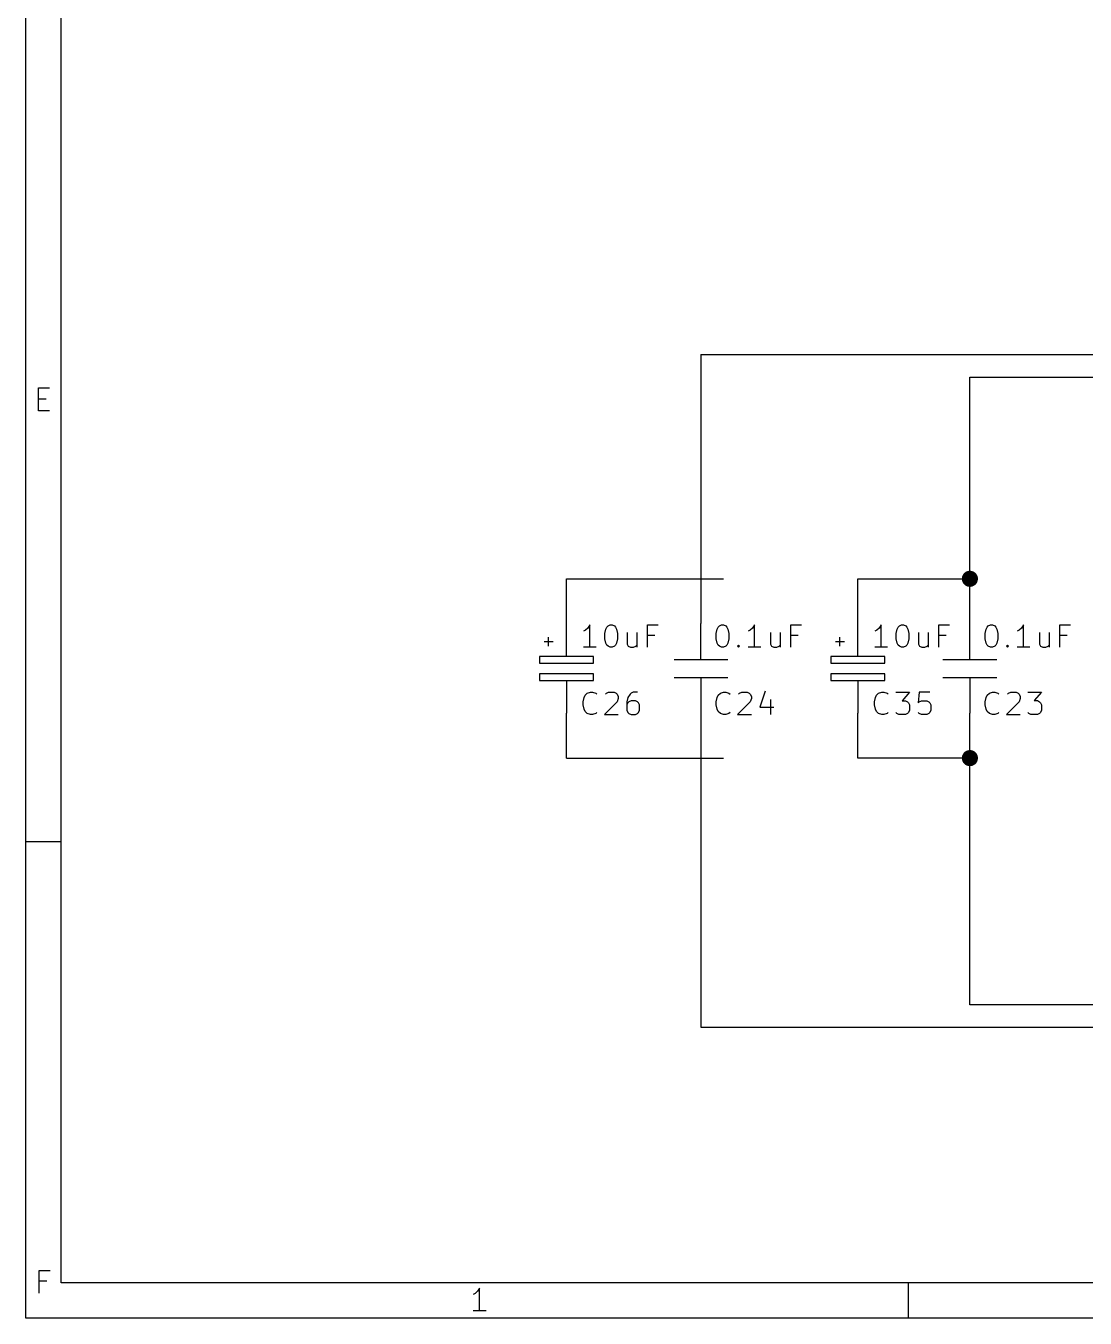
# Model space of a CAD drawing. Header units: inches. Extents: x 0.4 to 16.1, y -11.3 to -0.4.
# Drawn here: x 0.394 to 2.757, y -11.299 to -8.417 of the extents above; entities that cross this region are included whole.
import ezdxf

# ---------------------------------------------------------------- set-up
doc = ezdxf.new("R2010")
doc.units = ezdxf.units.IN
doc.header["$MEASUREMENT"] = 0
for name, color, linetype in [('GREENSIXTYFIVE', 129, 'CONTINUOUS'), ('LIGHTGREEN', 92, 'CONTINUOUS'), ('RED', 14, 'CONTINUOUS')]:
    doc.layers.add(name, color=color, linetype=linetype)

msp = doc.modelspace()

# ---------------------------------------------------------------- linework, layer by layer
at = {"layer": 'GREENSIXTYFIVE', "linetype": 'CONTINUOUS'}
for p, q in [((1.6426, -9.7647), (1.6379, -9.7671)), ((1.6474, -9.7599), (1.6426, -9.7647)), ((1.6521, -9.7528), (1.6474, -9.7599)), ((1.6521, -9.8028), (1.6521, -9.7528)), ((1.6855, -9.7719), (1.6879, -9.7623)), ((1.6855, -9.7838), (1.6855, -9.7719)), ((1.6879, -9.7623), (1.6902, -9.7576)), ((1.6902, -9.7576), (1.6926, -9.7552)), ((1.6926, -9.7552), (1.6974, -9.7528)), ((1.6974, -9.7528), (1.7021, -9.7528)), ((1.7021, -9.7528), (1.7069, -9.7552)), ((1.7069, -9.7552), (1.7093, -9.7576)), ((1.7093, -9.7576), (1.7117, -9.7623)), ((1.7117, -9.7623), (1.714, -9.7719)), ((1.714, -9.7719), (1.714, -9.7838)), ((1.7355, -9.7695), (1.7355, -9.7957)), ((1.7569, -9.7695), (1.7569, -9.8028)), ((1.7807, -9.8028), (1.7807, -9.7528)), ((1.7807, -9.7528), (1.8045, -9.7528)), ((1.9339, -9.7718), (1.9363, -9.7623)), ((1.9339, -9.7838), (1.9339, -9.7718)), ((1.9363, -9.7623), (1.9387, -9.7576)), ((1.9387, -9.7576), (1.941, -9.7552)), ((1.941, -9.7552), (1.9458, -9.7528)), ((1.9458, -9.7528), (1.9506, -9.7528)), ((1.9506, -9.7528), (1.9553, -9.7552)), ((1.9553, -9.7552), (1.9577, -9.7576)), ((1.9577, -9.7576), (1.9601, -9.7623)), ((1.9601, -9.7623), (1.9625, -9.7718)), ((1.9625, -9.7718), (1.9625, -9.7838)), ((2.0101, -9.7647), (2.0053, -9.7671)), ((2.0149, -9.7599), (2.0101, -9.7647)), ((2.0196, -9.7528), (2.0149, -9.7599)), ((2.0196, -9.8028), (2.0196, -9.7528)), ((2.0553, -9.7695), (2.0553, -9.7957)), ((2.0768, -9.7695), (2.0768, -9.8028)), ((2.1006, -9.8028), (2.1006, -9.7528)), ((2.1006, -9.7528), (2.1244, -9.7528)), ((2.2926, -9.7647), (2.2879, -9.7671)), ((2.2926, -9.7647), (2.2879, -9.7671)), ((2.2974, -9.7599), (2.2926, -9.7647)), ((2.2974, -9.7599), (2.2926, -9.7647)), ((2.3021, -9.7528), (2.2974, -9.7599)), ((2.3021, -9.7528), (2.2974, -9.7599)), ((2.3021, -9.8028), (2.3021, -9.7528)), ((2.3021, -9.8028), (2.3021, -9.7528)), ((2.3355, -9.7719), (2.3379, -9.7623)), ((2.3355, -9.7719), (2.3379, -9.7623)), ((2.3355, -9.7838), (2.3355, -9.7719)), ((2.3355, -9.7838), (2.3355, -9.7719)), ((2.3379, -9.7623), (2.3402, -9.7576)), ((2.3379, -9.7623), (2.3402, -9.7576)), ((2.3402, -9.7576), (2.3426, -9.7552)), ((2.3402, -9.7576), (2.3426, -9.7552)), ((2.3426, -9.7552), (2.3474, -9.7528)), ((2.3426, -9.7552), (2.3474, -9.7528)), ((2.3474, -9.7528), (2.3521, -9.7528)), ((2.3474, -9.7528), (2.3521, -9.7528)), ((2.3521, -9.7528), (2.3569, -9.7552)), ((2.3521, -9.7528), (2.3569, -9.7552)), ((2.3569, -9.7552), (2.3593, -9.7576)), ((2.3569, -9.7552), (2.3593, -9.7576)), ((2.3593, -9.7576), (2.3617, -9.7623)), ((2.3593, -9.7576), (2.3617, -9.7623)), ((2.3617, -9.7623), (2.364, -9.7719)), ((2.3617, -9.7623), (2.364, -9.7719)), ((2.364, -9.7719), (2.364, -9.7838)), ((2.364, -9.7719), (2.364, -9.7838)), ((2.3855, -9.7695), (2.3855, -9.7957)), ((2.3855, -9.7695), (2.3855, -9.7957)), ((2.4069, -9.7695), (2.4069, -9.8028)), ((2.4069, -9.7695), (2.4069, -9.8028)), ((2.4307, -9.8028), (2.4307, -9.7528)), ((2.4307, -9.7528), (2.4545, -9.7528)), ((2.4307, -9.8028), (2.4307, -9.7528)), ((2.4307, -9.7528), (2.4545, -9.7528)), ((2.5339, -9.7718), (2.5363, -9.7623)), ((2.5339, -9.7718), (2.5363, -9.7623)), ((2.5339, -9.7838), (2.5339, -9.7718)), ((2.5339, -9.7838), (2.5339, -9.7718)), ((2.5363, -9.7623), (2.5387, -9.7576)), ((2.5363, -9.7623), (2.5387, -9.7576)), ((2.5387, -9.7576), (2.541, -9.7552)), ((2.5387, -9.7576), (2.541, -9.7552)), ((2.541, -9.7552), (2.5458, -9.7528)), ((2.541, -9.7552), (2.5458, -9.7528)), ((2.5458, -9.7528), (2.5506, -9.7528)), ((2.5458, -9.7528), (2.5506, -9.7528)), ((2.5506, -9.7528), (2.5553, -9.7552)), ((2.5506, -9.7528), (2.5553, -9.7552)), ((2.5553, -9.7552), (2.5577, -9.7576)), ((2.5553, -9.7552), (2.5577, -9.7576)), ((2.5577, -9.7576), (2.5601, -9.7623)), ((2.5577, -9.7576), (2.5601, -9.7623)), ((2.5601, -9.7623), (2.5625, -9.7718)), ((2.5601, -9.7623), (2.5625, -9.7718)), ((2.5625, -9.7718), (2.5625, -9.7838)), ((2.5625, -9.7718), (2.5625, -9.7838)), ((2.6101, -9.7647), (2.6053, -9.7671)), ((2.6101, -9.7647), (2.6053, -9.7671)), ((2.6149, -9.7599), (2.6101, -9.7647)), ((2.6149, -9.7599), (2.6101, -9.7647)), ((2.6196, -9.7528), (2.6149, -9.7599)), ((2.6196, -9.7528), (2.6149, -9.7599)), ((2.6196, -9.8028), (2.6196, -9.7528)), ((2.6196, -9.8028), (2.6196, -9.7528)), ((2.6553, -9.7695), (2.6553, -9.7957)), ((2.6553, -9.7695), (2.6553, -9.7957)), ((2.6768, -9.7695), (2.6768, -9.8028)), ((2.6768, -9.7695), (2.6768, -9.8028)), ((2.7006, -9.8028), (2.7006, -9.7528)), ((2.7006, -9.7528), (2.7244, -9.7528)), ((2.7006, -9.8028), (2.7006, -9.7528)), ((2.7006, -9.7528), (2.7244, -9.7528)), ((1.6879, -9.7933), (1.6855, -9.7838)), ((1.6902, -9.798), (1.6879, -9.7933)), ((1.6926, -9.8004), (1.6902, -9.798)), ((1.6974, -9.8028), (1.6926, -9.8004)), ((1.7069, -9.8004), (1.7021, -9.8028)), ((1.7093, -9.798), (1.7069, -9.8004)), ((1.7117, -9.7933), (1.7093, -9.798)), ((1.714, -9.7838), (1.7117, -9.7933)), ((1.7355, -9.7957), (1.7379, -9.8004)), ((1.7379, -9.8004), (1.7426, -9.8028)), ((1.7498, -9.8028), (1.7545, -9.8004)), ((1.7545, -9.8004), (1.7569, -9.798)), ((1.7974, -9.7766), (1.7807, -9.7766)), ((1.9363, -9.7933), (1.9339, -9.7838)), ((1.9387, -9.798), (1.9363, -9.7933)), ((1.941, -9.8004), (1.9387, -9.798)), ((1.9458, -9.8028), (1.941, -9.8004)), ((1.9553, -9.8004), (1.9506, -9.8028)), ((1.9577, -9.798), (1.9553, -9.8004)), ((1.9601, -9.7933), (1.9577, -9.798)), ((1.9625, -9.7838), (1.9601, -9.7933)), ((1.9815, -9.8004), (1.9839, -9.798)), ((1.9839, -9.8028), (1.9815, -9.8004)), ((1.9839, -9.798), (1.9863, -9.8004)), ((1.9839, -9.798), (1.9839, -9.8028)), ((1.9863, -9.8004), (1.9839, -9.8028)), ((2.0553, -9.7957), (2.0577, -9.8004)), ((2.0577, -9.8004), (2.0625, -9.8028)), ((2.0696, -9.8028), (2.0744, -9.8004)), ((2.0744, -9.8004), (2.0768, -9.798)), ((2.1172, -9.7766), (2.1006, -9.7766)), ((2.3379, -9.7933), (2.3355, -9.7838)), ((2.3379, -9.7933), (2.3355, -9.7838)), ((2.3402, -9.798), (2.3379, -9.7933)), ((2.3402, -9.798), (2.3379, -9.7933)), ((2.3426, -9.8004), (2.3402, -9.798)), ((2.3426, -9.8004), (2.3402, -9.798)), ((2.3474, -9.8028), (2.3426, -9.8004)), ((2.3474, -9.8028), (2.3426, -9.8004)), ((2.3569, -9.8004), (2.3521, -9.8028)), ((2.3569, -9.8004), (2.3521, -9.8028)), ((2.3593, -9.798), (2.3569, -9.8004)), ((2.3593, -9.798), (2.3569, -9.8004)), ((2.3617, -9.7933), (2.3593, -9.798)), ((2.3617, -9.7933), (2.3593, -9.798)), ((2.364, -9.7838), (2.3617, -9.7933)), ((2.364, -9.7838), (2.3617, -9.7933)), ((2.3855, -9.7957), (2.3879, -9.8004)), ((2.3855, -9.7957), (2.3879, -9.8004)), ((2.3879, -9.8004), (2.3926, -9.8028)), ((2.3879, -9.8004), (2.3926, -9.8028)), ((2.3998, -9.8028), (2.4045, -9.8004)), ((2.3998, -9.8028), (2.4045, -9.8004)), ((2.4045, -9.8004), (2.4069, -9.798)), ((2.4045, -9.8004), (2.4069, -9.798)), ((2.4474, -9.7766), (2.4307, -9.7766)), ((2.4474, -9.7766), (2.4307, -9.7766)), ((2.5363, -9.7933), (2.5339, -9.7838)), ((2.5363, -9.7933), (2.5339, -9.7838)), ((2.5387, -9.798), (2.5363, -9.7933)), ((2.5387, -9.798), (2.5363, -9.7933)), ((2.541, -9.8004), (2.5387, -9.798)), ((2.541, -9.8004), (2.5387, -9.798)), ((2.5458, -9.8028), (2.541, -9.8004)), ((2.5458, -9.8028), (2.541, -9.8004)), ((2.5553, -9.8004), (2.5506, -9.8028)), ((2.5553, -9.8004), (2.5506, -9.8028)), ((2.5577, -9.798), (2.5553, -9.8004)), ((2.5577, -9.798), (2.5553, -9.8004)), ((2.5601, -9.7933), (2.5577, -9.798)), ((2.5601, -9.7933), (2.5577, -9.798)), ((2.5625, -9.7838), (2.5601, -9.7933)), ((2.5625, -9.7838), (2.5601, -9.7933)), ((2.5815, -9.8004), (2.5839, -9.798)), ((2.5815, -9.8004), (2.5839, -9.798)), ((2.5839, -9.8028), (2.5815, -9.8004)), ((2.5839, -9.8028), (2.5815, -9.8004)), ((2.5839, -9.798), (2.5863, -9.8004)), ((2.5839, -9.798), (2.5839, -9.8028)), ((2.5839, -9.798), (2.5863, -9.8004)), ((2.5839, -9.798), (2.5839, -9.8028)), ((2.5863, -9.8004), (2.5839, -9.8028)), ((2.5863, -9.8004), (2.5839, -9.8028)), ((2.6553, -9.7957), (2.6577, -9.8004)), ((2.6553, -9.7957), (2.6577, -9.8004)), ((2.6577, -9.8004), (2.6625, -9.8028)), ((2.6577, -9.8004), (2.6625, -9.8028)), ((2.6696, -9.8028), (2.6744, -9.8004)), ((2.6696, -9.8028), (2.6744, -9.8004)), ((2.6744, -9.8004), (2.6768, -9.798)), ((2.6744, -9.8004), (2.6768, -9.798)), ((2.7172, -9.7766), (2.7006, -9.7766)), ((2.7172, -9.7766), (2.7006, -9.7766)), ((1.6664, -9.8028), (1.6379, -9.8028)), ((1.7021, -9.8028), (1.6974, -9.8028)), ((1.7426, -9.8028), (1.7498, -9.8028)), ((1.9506, -9.8028), (1.9458, -9.8028)), ((2.0339, -9.8028), (2.0053, -9.8028)), ((2.0625, -9.8028), (2.0696, -9.8028)), ((2.3164, -9.8028), (2.2879, -9.8028)), ((2.3164, -9.8028), (2.2879, -9.8028)), ((2.3521, -9.8028), (2.3474, -9.8028)), ((2.3521, -9.8028), (2.3474, -9.8028)), ((2.3926, -9.8028), (2.3998, -9.8028)), ((2.3926, -9.8028), (2.3998, -9.8028)), ((2.5506, -9.8028), (2.5458, -9.8028)), ((2.5506, -9.8028), (2.5458, -9.8028)), ((2.6339, -9.8028), (2.6053, -9.8028)), ((2.6339, -9.8028), (2.6053, -9.8028)), ((2.6625, -9.8028), (2.6696, -9.8028)), ((2.6625, -9.8028), (2.6696, -9.8028)), ((1.6369, -9.9242), (1.6393, -9.9147)), ((1.6393, -9.9147), (1.6417, -9.9099)), ((1.6417, -9.9099), (1.6464, -9.9052)), ((1.6464, -9.9052), (1.6536, -9.9028)), ((1.6536, -9.9028), (1.6583, -9.9028)), ((1.6583, -9.9028), (1.6655, -9.9052)), ((1.6655, -9.9052), (1.6679, -9.9076)), ((1.6869, -9.9076), (1.6893, -9.9052)), ((1.6893, -9.9052), (1.694, -9.9028)), ((1.694, -9.9028), (1.706, -9.9028)), ((1.706, -9.9028), (1.7107, -9.9052)), ((1.7107, -9.9052), (1.7131, -9.9076)), ((1.7131, -9.9076), (1.7155, -9.9123)), ((1.7155, -9.9123), (1.7155, -9.9171)), ((1.7369, -9.9147), (1.7345, -9.9242)), ((1.7417, -9.9076), (1.7369, -9.9147)), ((1.744, -9.9052), (1.7417, -9.9076)), ((1.7488, -9.9028), (1.744, -9.9052)), ((1.7583, -9.9028), (1.7488, -9.9028)), ((1.9339, -9.9242), (1.9363, -9.9147)), ((1.9363, -9.9147), (1.9387, -9.9099)), ((1.9387, -9.9099), (1.9434, -9.9052)), ((1.9434, -9.9052), (1.9506, -9.9028)), ((1.9506, -9.9028), (1.9553, -9.9028)), ((1.9553, -9.9028), (1.9625, -9.9052)), ((1.9625, -9.9052), (1.9649, -9.9076)), ((1.9839, -9.9076), (1.9863, -9.9052)), ((1.9863, -9.9052), (1.991, -9.9028)), ((1.991, -9.9028), (2.0029, -9.9028)), ((2.0029, -9.9028), (2.0077, -9.9052)), ((2.0077, -9.9052), (2.0101, -9.9076)), ((2.0101, -9.9076), (2.0125, -9.9123)), ((2.0125, -9.9123), (2.0125, -9.9171)), ((2.0434, -9.9004), (2.0315, -9.9361)), ((2.2869, -9.9242), (2.2893, -9.9147)), ((2.2869, -9.9242), (2.2893, -9.9147)), ((2.2893, -9.9147), (2.2917, -9.9099)), ((2.2893, -9.9147), (2.2917, -9.9099)), ((2.2917, -9.9099), (2.2964, -9.9052)), ((2.2917, -9.9099), (2.2964, -9.9052)), ((2.2964, -9.9052), (2.3036, -9.9028)), ((2.2964, -9.9052), (2.3036, -9.9028)), ((2.3036, -9.9028), (2.3083, -9.9028)), ((2.3036, -9.9028), (2.3083, -9.9028)), ((2.3083, -9.9028), (2.3155, -9.9052)), ((2.3083, -9.9028), (2.3155, -9.9052)), ((2.3155, -9.9052), (2.3179, -9.9076)), ((2.3155, -9.9052), (2.3179, -9.9076)), ((2.3345, -9.9028), (2.3655, -9.9028)), ((2.3345, -9.9028), (2.3655, -9.9028)), ((2.3655, -9.9028), (2.3488, -9.9219)), ((2.3655, -9.9028), (2.3488, -9.9219)), ((2.3869, -9.9028), (2.3845, -9.9266)), ((2.3869, -9.9028), (2.3845, -9.9266)), ((2.4107, -9.9028), (2.3869, -9.9028)), ((2.4107, -9.9028), (2.3869, -9.9028)), ((2.5339, -9.9242), (2.5363, -9.9147)), ((2.5339, -9.9242), (2.5363, -9.9147)), ((2.5363, -9.9147), (2.5387, -9.9099)), ((2.5363, -9.9147), (2.5387, -9.9099)), ((2.5387, -9.9099), (2.5434, -9.9052)), ((2.5387, -9.9099), (2.5434, -9.9052)), ((2.5434, -9.9052), (2.5506, -9.9028)), ((2.5434, -9.9052), (2.5506, -9.9028)), ((2.5506, -9.9028), (2.5553, -9.9028)), ((2.5506, -9.9028), (2.5553, -9.9028)), ((2.5553, -9.9028), (2.5625, -9.9052)), ((2.5553, -9.9028), (2.5625, -9.9052)), ((2.5625, -9.9052), (2.5649, -9.9076)), ((2.5625, -9.9052), (2.5649, -9.9076)), ((2.5839, -9.9076), (2.5863, -9.9052)), ((2.5839, -9.9076), (2.5863, -9.9052)), ((2.5863, -9.9052), (2.591, -9.9028)), ((2.5863, -9.9052), (2.591, -9.9028)), ((2.591, -9.9028), (2.6029, -9.9028)), ((2.591, -9.9028), (2.6029, -9.9028)), ((2.6029, -9.9028), (2.6077, -9.9052)), ((2.6029, -9.9028), (2.6077, -9.9052)), ((2.6077, -9.9052), (2.6101, -9.9076)), ((2.6077, -9.9052), (2.6101, -9.9076)), ((2.6101, -9.9076), (2.6125, -9.9123)), ((2.6101, -9.9076), (2.6125, -9.9123)), ((2.6125, -9.9123), (2.6125, -9.9171)), ((2.6125, -9.9123), (2.6125, -9.9171)), ((2.6291, -9.9028), (2.6601, -9.9028)), ((2.6291, -9.9028), (2.6601, -9.9028)), ((2.6601, -9.9028), (2.6434, -9.9218)), ((2.6601, -9.9028), (2.6434, -9.9218)), ((1.6369, -9.9314), (1.6369, -9.9242)), ((1.6393, -9.9409), (1.6369, -9.9314)), ((1.6417, -9.9457), (1.6393, -9.9409)), ((1.7131, -9.9242), (1.6845, -9.9528)), ((1.7155, -9.9171), (1.7131, -9.9242)), ((1.7345, -9.9242), (1.7345, -9.9433)), ((1.7369, -9.9266), (1.7345, -9.9314)), ((1.7345, -9.9433), (1.7369, -9.948)), ((1.7393, -9.9242), (1.7369, -9.9266)), ((1.744, -9.9219), (1.7393, -9.9242)), ((1.7536, -9.9219), (1.744, -9.9219)), ((1.7583, -9.9242), (1.7536, -9.9219)), ((1.7607, -9.9266), (1.7583, -9.9242)), ((1.7631, -9.9314), (1.7607, -9.9266)), ((1.7607, -9.948), (1.7631, -9.9433)), ((1.7631, -9.9433), (1.7631, -9.9314)), ((1.9339, -9.9314), (1.9339, -9.9242)), ((1.9363, -9.9409), (1.9339, -9.9314)), ((1.9387, -9.9457), (1.9363, -9.9409)), ((2.0101, -9.9242), (1.9815, -9.9528)), ((2.0125, -9.9171), (2.0101, -9.9242)), ((2.0315, -9.9361), (2.0625, -9.9361)), ((2.0553, -9.9195), (2.0553, -9.9528)), ((2.2869, -9.9314), (2.2869, -9.9242)), ((2.2869, -9.9314), (2.2869, -9.9242)), ((2.2893, -9.9409), (2.2869, -9.9314)), ((2.2893, -9.9409), (2.2869, -9.9314)), ((2.2917, -9.9457), (2.2893, -9.9409)), ((2.2917, -9.9457), (2.2893, -9.9409)), ((2.3488, -9.9219), (2.356, -9.9219)), ((2.3488, -9.9219), (2.356, -9.9219)), ((2.356, -9.9219), (2.3607, -9.9242)), ((2.356, -9.9219), (2.3607, -9.9242)), ((2.3607, -9.9242), (2.3631, -9.9266)), ((2.3607, -9.9242), (2.3631, -9.9266)), ((2.3631, -9.9266), (2.3655, -9.9314)), ((2.3631, -9.9266), (2.3655, -9.9314)), ((2.3655, -9.9433), (2.3631, -9.948)), ((2.3655, -9.9433), (2.3631, -9.948)), ((2.3655, -9.9314), (2.3655, -9.9433)), ((2.3655, -9.9314), (2.3655, -9.9433)), ((2.3845, -9.9266), (2.3869, -9.9242)), ((2.3845, -9.9266), (2.3869, -9.9242)), ((2.3869, -9.9242), (2.3917, -9.9219)), ((2.3869, -9.9242), (2.3917, -9.9219)), ((2.3917, -9.9219), (2.4036, -9.9219)), ((2.3917, -9.9219), (2.4036, -9.9219)), ((2.4036, -9.9219), (2.4083, -9.9242)), ((2.4036, -9.9219), (2.4083, -9.9242)), ((2.4083, -9.9242), (2.4107, -9.9266)), ((2.4083, -9.9242), (2.4107, -9.9266)), ((2.4107, -9.9266), (2.4131, -9.9314)), ((2.4107, -9.9266), (2.4131, -9.9314)), ((2.4131, -9.9433), (2.4107, -9.948)), ((2.4131, -9.9433), (2.4107, -9.948)), ((2.4131, -9.9314), (2.4131, -9.9433)), ((2.4131, -9.9314), (2.4131, -9.9433)), ((2.5339, -9.9314), (2.5339, -9.9242)), ((2.5339, -9.9314), (2.5339, -9.9242)), ((2.5363, -9.9409), (2.5339, -9.9314)), ((2.5363, -9.9409), (2.5339, -9.9314)), ((2.5387, -9.9457), (2.5363, -9.9409)), ((2.5387, -9.9457), (2.5363, -9.9409)), ((2.6101, -9.9242), (2.5815, -9.9528)), ((2.6101, -9.9242), (2.5815, -9.9528)), ((2.6125, -9.9171), (2.6101, -9.9242)), ((2.6125, -9.9171), (2.6101, -9.9242)), ((2.6434, -9.9218), (2.6506, -9.9218)), ((2.6434, -9.9218), (2.6506, -9.9218)), ((2.6506, -9.9218), (2.6553, -9.9242)), ((2.6506, -9.9218), (2.6553, -9.9242)), ((2.6553, -9.9242), (2.6577, -9.9266)), ((2.6553, -9.9242), (2.6577, -9.9266)), ((2.6577, -9.9266), (2.6601, -9.9314)), ((2.6577, -9.9266), (2.6601, -9.9314)), ((2.6601, -9.9433), (2.6577, -9.948)), ((2.6601, -9.9433), (2.6577, -9.948)), ((2.6601, -9.9314), (2.6601, -9.9433)), ((2.6601, -9.9314), (2.6601, -9.9433)), ((1.6464, -9.9504), (1.6417, -9.9457)), ((1.6536, -9.9528), (1.6464, -9.9504)), ((1.6583, -9.9528), (1.6536, -9.9528)), ((1.6655, -9.9504), (1.6583, -9.9528)), ((1.6679, -9.948), (1.6655, -9.9504)), ((1.6845, -9.9528), (1.7155, -9.9528)), ((1.7369, -9.948), (1.7393, -9.9504)), ((1.7393, -9.9504), (1.744, -9.9528)), ((1.744, -9.9528), (1.7536, -9.9528)), ((1.7536, -9.9528), (1.7583, -9.9504)), ((1.7583, -9.9504), (1.7607, -9.948)), ((1.9434, -9.9504), (1.9387, -9.9457)), ((1.9506, -9.9528), (1.9434, -9.9504)), ((1.9553, -9.9528), (1.9506, -9.9528)), ((1.9625, -9.9504), (1.9553, -9.9528)), ((1.9649, -9.948), (1.9625, -9.9504)), ((1.9815, -9.9528), (2.0125, -9.9528)), ((2.2964, -9.9504), (2.2917, -9.9457)), ((2.2964, -9.9504), (2.2917, -9.9457)), ((2.3036, -9.9528), (2.2964, -9.9504)), ((2.3036, -9.9528), (2.2964, -9.9504)), ((2.3083, -9.9528), (2.3036, -9.9528)), ((2.3083, -9.9528), (2.3036, -9.9528)), ((2.3155, -9.9504), (2.3083, -9.9528)), ((2.3155, -9.9504), (2.3083, -9.9528)), ((2.3179, -9.948), (2.3155, -9.9504)), ((2.3179, -9.948), (2.3155, -9.9504)), ((2.3369, -9.9504), (2.3345, -9.948)), ((2.3369, -9.9504), (2.3345, -9.948)), ((2.3417, -9.9528), (2.3369, -9.9504)), ((2.3417, -9.9528), (2.3369, -9.9504)), ((2.356, -9.9528), (2.3417, -9.9528)), ((2.356, -9.9528), (2.3417, -9.9528)), ((2.3607, -9.9504), (2.356, -9.9528)), ((2.3607, -9.9504), (2.356, -9.9528)), ((2.3631, -9.948), (2.3607, -9.9504)), ((2.3631, -9.948), (2.3607, -9.9504)), ((2.3869, -9.9504), (2.3845, -9.948)), ((2.3869, -9.9504), (2.3845, -9.948)), ((2.3917, -9.9528), (2.3869, -9.9504)), ((2.3917, -9.9528), (2.3869, -9.9504)), ((2.4036, -9.9528), (2.3917, -9.9528)), ((2.4036, -9.9528), (2.3917, -9.9528)), ((2.4083, -9.9504), (2.4036, -9.9528)), ((2.4083, -9.9504), (2.4036, -9.9528)), ((2.4107, -9.948), (2.4083, -9.9504)), ((2.4107, -9.948), (2.4083, -9.9504)), ((2.5434, -9.9504), (2.5387, -9.9457)), ((2.5434, -9.9504), (2.5387, -9.9457)), ((2.5506, -9.9528), (2.5434, -9.9504)), ((2.5506, -9.9528), (2.5434, -9.9504)), ((2.5553, -9.9528), (2.5506, -9.9528)), ((2.5553, -9.9528), (2.5506, -9.9528)), ((2.5625, -9.9504), (2.5553, -9.9528)), ((2.5625, -9.9504), (2.5553, -9.9528)), ((2.5649, -9.948), (2.5625, -9.9504)), ((2.5649, -9.948), (2.5625, -9.9504)), ((2.5815, -9.9528), (2.6125, -9.9528)), ((2.5815, -9.9528), (2.6125, -9.9528)), ((2.6315, -9.9504), (2.6291, -9.948)), ((2.6315, -9.9504), (2.6291, -9.948)), ((2.6363, -9.9528), (2.6315, -9.9504)), ((2.6363, -9.9528), (2.6315, -9.9504)), ((2.6506, -9.9528), (2.6363, -9.9528)), ((2.6506, -9.9528), (2.6363, -9.9528)), ((2.6553, -9.9504), (2.6506, -9.9528)), ((2.6553, -9.9504), (2.6506, -9.9528)), ((2.6577, -9.948), (2.6553, -9.9504)), ((2.6577, -9.948), (2.6553, -9.9504))]:
    msp.add_line(p, q, dxfattribs=at)
at = {"layer": 'LIGHTGREEN', "linetype": 'CONTINUOUS'}
for p, q in [((1.9, -9.15), (1.9, -9.75)), ((1.9, -9.15), (4.2, -9.15)), ((2.5, -9.65), (2.5, -9.2)), ((2.5, -9.2), (4.1, -9.2)), ((1.6, -9.65), (1.95, -9.65)), ((1.6, -9.75), (1.6, -9.65)), ((2.25, -9.75), (2.25, -9.65)), ((2.25, -9.65), (2.5, -9.65)), ((2.5, -9.75), (2.5, -9.65)), ((1.6, -10.05), (1.6, -9.95)), ((1.9, -9.95), (1.9, -10.65)), ((2.25, -10.05), (2.25, -9.95)), ((2.5, -10.05), (2.5, -9.95)), ((1.6, -10.05), (1.95, -10.05)), ((2.5, -10.05), (2.25, -10.05)), ((2.5, -10.6), (2.5, -10.05)), ((4.1, -10.6), (2.5, -10.6)), ((1.9, -10.65), (4.2, -10.65))]:
    msp.add_line(p, q, dxfattribs=at)
at = {"layer": 'LIGHTGREEN', "const_width": 0.018}
for points in [[(2.491, -9.65, 1), (2.509, -9.65, 1)], [(2.491, -10.05, 1), (2.509, -10.05, 1)]]:
    msp.add_lwpolyline(points, format="xyb", close=True, dxfattribs=at)
at = {"layer": 'RED', "linetype": 'CONTINUOUS'}
for p, q in [((0.3937, -11.2993), (0.3937, -0.3937)), ((0.4724, -11.2206), (0.4724, -0.4724)), ((0.4221, -9.2753), (0.4221, -9.2242)), ((0.4221, -9.2242), (0.4465, -9.2242)), ((0.4221, -9.2485), (0.4392, -9.2485)), ((0.4465, -9.2753), (0.4221, -9.2753)), ((1.6, -9.823), (1.6, -9.75)), ((1.9, -9.83), (1.9, -9.75)), ((2.25, -9.823), (2.25, -9.75)), ((2.25, -9.823), (2.25, -9.75)), ((2.5, -9.83), (2.5, -9.75)), ((2.5, -9.83), (2.5, -9.75)), ((1.55, -9.79), (1.57, -9.79)), ((1.56, -9.8), (1.56, -9.78)), ((2.2, -9.79), (2.22, -9.79)), ((2.21, -9.8), (2.21, -9.78)), ((1.54, -9.823), (1.54, -9.838)), ((1.66, -9.823), (1.54, -9.823)), ((1.66, -9.838), (1.66, -9.823)), ((1.84, -9.83), (1.96, -9.83)), ((2.19, -9.823), (2.19, -9.838)), ((2.31, -9.823), (2.19, -9.823)), ((2.31, -9.838), (2.31, -9.823)), ((2.44, -9.83), (2.56, -9.83)), ((1.54, -9.838), (1.66, -9.838)), ((2.19, -9.838), (2.31, -9.838)), ((1.54, -9.862), (1.54, -9.877)), ((1.66, -9.862), (1.54, -9.862)), ((1.54, -9.877), (1.66, -9.877)), ((1.6, -9.877), (1.6, -9.95)), ((1.66, -9.877), (1.66, -9.862)), ((1.84, -9.87), (1.96, -9.87)), ((1.9, -9.87), (1.9, -9.95)), ((2.19, -9.862), (2.19, -9.877)), ((2.31, -9.862), (2.19, -9.862)), ((2.19, -9.877), (2.31, -9.877)), ((2.25, -9.877), (2.25, -9.95)), ((2.25, -9.877), (2.25, -9.95)), ((2.31, -9.877), (2.31, -9.862)), ((2.44, -9.87), (2.56, -9.87)), ((2.5, -9.87), (2.5, -9.95)), ((2.5, -9.87), (2.5, -9.95)), ((0.3937, -10.2362), (0.4724, -10.2362)), ((0.4233, -11.2438), (0.4233, -11.1927)), ((0.4233, -11.1927), (0.4477, -11.1927)), ((0.4404, -11.217), (0.4233, -11.217)), ((16.0626, -11.2206), (0.4724, -11.2206)), ((1.4013, -11.2394), (1.3965, -11.2443)), ((1.4062, -11.2321), (1.4013, -11.2394)), ((1.4062, -11.2833), (1.4062, -11.2321)), ((2.3622, -11.2206), (2.3622, -11.2993)), ((1.3965, -11.2443), (1.3916, -11.2467)), ((16.1413, -11.2993), (0.3937, -11.2993)), ((1.4208, -11.2833), (1.3916, -11.2833))]:
    msp.add_line(p, q, dxfattribs=at)

doc.saveas('drawing.dxf')
